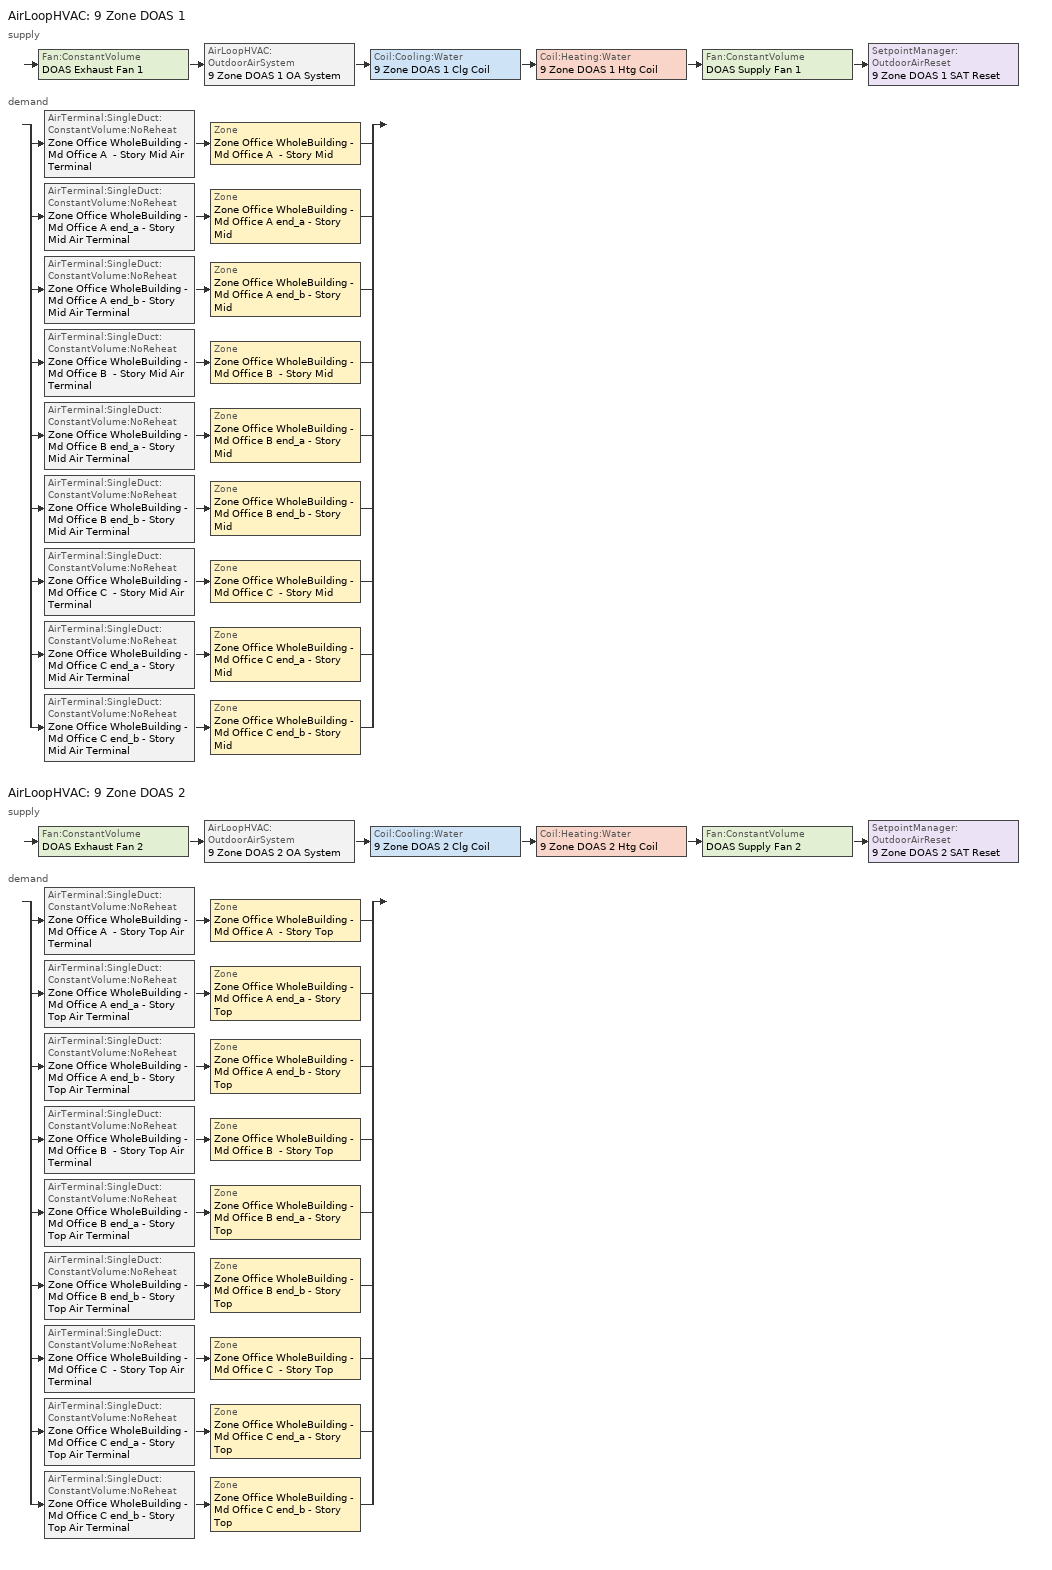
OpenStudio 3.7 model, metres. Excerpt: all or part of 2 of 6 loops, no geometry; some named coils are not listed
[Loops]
AirLoopHVAC '9 Zone DOAS 1'
 supply: Fan:ConstantVolume 'DOAS Exhaust Fan 1' > AirLoopHVAC:OutdoorAirSystem '9 Zone DOAS 1 OA System' > Coil:Cooling:Water '9 Zone DOAS 1 Clg Coil' > Coil:Heating:Water '9 Zone DOAS 1 Htg Coil' > Fan:ConstantVolume 'DOAS Supply Fan 1' > SetpointManager:OutdoorAirReset '9 Zone DOAS 1 SAT Reset'
 demand: split
  | AirTerminal:SingleDuct:ConstantVolume:NoReheat 'Zone Office WholeBuilding - Md Office A  - Story Mid Air Terminal' > Zone 'Zone Office WholeBuilding - Md Office A  - Story Mid'
  | AirTerminal:SingleDuct:ConstantVolume:NoReheat 'Zone Office WholeBuilding - Md Office A end_a - Story Mid Air Terminal' > Zone 'Zone Office WholeBuilding - Md Office A end_a - Story Mid'
  | AirTerminal:SingleDuct:ConstantVolume:NoReheat 'Zone Office WholeBuilding - Md Office A end_b - Story Mid Air Terminal' > Zone 'Zone Office WholeBuilding - Md Office A end_b - Story Mid'
  | AirTerminal:SingleDuct:ConstantVolume:NoReheat 'Zone Office WholeBuilding - Md Office B  - Story Mid Air Terminal' > Zone 'Zone Office WholeBuilding - Md Office B  - Story Mid'
  | AirTerminal:SingleDuct:ConstantVolume:NoReheat 'Zone Office WholeBuilding - Md Office B end_a - Story Mid Air Terminal' > Zone 'Zone Office WholeBuilding - Md Office B end_a - Story Mid'
  | AirTerminal:SingleDuct:ConstantVolume:NoReheat 'Zone Office WholeBuilding - Md Office B end_b - Story Mid Air Terminal' > Zone 'Zone Office WholeBuilding - Md Office B end_b - Story Mid'
  | AirTerminal:SingleDuct:ConstantVolume:NoReheat 'Zone Office WholeBuilding - Md Office C  - Story Mid Air Terminal' > Zone 'Zone Office WholeBuilding - Md Office C  - Story Mid'
  | AirTerminal:SingleDuct:ConstantVolume:NoReheat 'Zone Office WholeBuilding - Md Office C end_a - Story Mid Air Terminal' > Zone 'Zone Office WholeBuilding - Md Office C end_a - Story Mid'
  | AirTerminal:SingleDuct:ConstantVolume:NoReheat 'Zone Office WholeBuilding - Md Office C end_b - Story Mid Air Terminal' > Zone 'Zone Office WholeBuilding - Md Office C end_b - Story Mid'
AirLoopHVAC '9 Zone DOAS 2'
 supply: Fan:ConstantVolume 'DOAS Exhaust Fan 2' > AirLoopHVAC:OutdoorAirSystem '9 Zone DOAS 2 OA System' > Coil:Cooling:Water '9 Zone DOAS 2 Clg Coil' > Coil:Heating:Water '9 Zone DOAS 2 Htg Coil' > Fan:ConstantVolume 'DOAS Supply Fan 2' > SetpointManager:OutdoorAirReset '9 Zone DOAS 2 SAT Reset'
 demand: split
  | AirTerminal:SingleDuct:ConstantVolume:NoReheat 'Zone Office WholeBuilding - Md Office A  - Story Top Air Terminal' > Zone 'Zone Office WholeBuilding - Md Office A  - Story Top'
  | AirTerminal:SingleDuct:ConstantVolume:NoReheat 'Zone Office WholeBuilding - Md Office A end_a - Story Top Air Terminal' > Zone 'Zone Office WholeBuilding - Md Office A end_a - Story Top'
  | AirTerminal:SingleDuct:ConstantVolume:NoReheat 'Zone Office WholeBuilding - Md Office A end_b - Story Top Air Terminal' > Zone 'Zone Office WholeBuilding - Md Office A end_b - Story Top'
  | AirTerminal:SingleDuct:ConstantVolume:NoReheat 'Zone Office WholeBuilding - Md Office B  - Story Top Air Terminal' > Zone 'Zone Office WholeBuilding - Md Office B  - Story Top'
  | AirTerminal:SingleDuct:ConstantVolume:NoReheat 'Zone Office WholeBuilding - Md Office B end_a - Story Top Air Terminal' > Zone 'Zone Office WholeBuilding - Md Office B end_a - Story Top'
  | AirTerminal:SingleDuct:ConstantVolume:NoReheat 'Zone Office WholeBuilding - Md Office B end_b - Story Top Air Terminal' > Zone 'Zone Office WholeBuilding - Md Office B end_b - Story Top'
  | AirTerminal:SingleDuct:ConstantVolume:NoReheat 'Zone Office WholeBuilding - Md Office C  - Story Top Air Terminal' > Zone 'Zone Office WholeBuilding - Md Office C  - Story Top'
  | AirTerminal:SingleDuct:ConstantVolume:NoReheat 'Zone Office WholeBuilding - Md Office C end_a - Story Top Air Terminal' > Zone 'Zone Office WholeBuilding - Md Office C end_a - Story Top'
  | AirTerminal:SingleDuct:ConstantVolume:NoReheat 'Zone Office WholeBuilding - Md Office C end_b - Story Top Air Terminal' > Zone 'Zone Office WholeBuilding - Md Office C end_b - Story Top'
[Sizing:Zone] Zone Cooling Design Supply Air Temperature Input Method=SupplyAirTemperature; Zone Cooling Design Supply Air Temperature {C}=12.7778; Zone Cooling Design Supply Air Temperature Difference {deltaC}=11.11; Zone Heating Design Supply Air Temperature Input Method=SupplyAirTemperature; Zone Heating Design Supply Air Temperature {C}=40; Zone Heating Design Supply Air Temperature Difference {deltaC}=11.11; Zone Cooling Design Supply Air Humidity Ratio {kg-H2O/kg-air}=0.0085; Zone Heating Design Supply Air Humidity Ratio {kg-H2O/kg-air}=0.008; Cooling Design Air Flow Method=DesignDay; Heating Design Air Flow Method=DesignDay; Account for Dedicated Outdoor Air System=Yes; Dedicated Outdoor Air System Control Strategy=NeutralSupplyAir; Dedicated Outdoor Air Low Setpoint Temperature for Design {C}=15.556; Dedicated Outdoor Air High Setpoint Temperature for Design {C}=21.111; Zone Load Sizing Method=Sensible Load Only No Latent Load; Zone Latent Cooling Design Supply Air Humidity Ratio Input Method=HumidityRatioDifference; Zone Cooling Design Supply Air Humidity Ratio Difference {kgWater/kgDryAir}=0.005; Zone Latent Heating Design Supply Air Humidity Ratio Input Method=HumidityRatioDifference; Zone Humidification Design Supply Air Humidity Ratio Difference {kgWater/kgDryAir}=0.005
Zone Office WholeBuilding - Md Office A end_a - Story Mid; Zone Office WholeBuilding - Md Office B end_a - Story Mid; Zone Office WholeBuilding - Md Office C end_a - Story Mid; Zone Office WholeBuilding - Md Office A  - Story Mid; Zone Office WholeBuilding - Md Office B  - Story Mid; Zone Office WholeBuilding - Md Office C  - Story Mid; Zone Office WholeBuilding - Md Office A end_b - Story Mid; Zone Office WholeBuilding - Md Office B end_b - Story Mid; Zone Office WholeBuilding - Md Office C end_b - Story Mid; Zone Office WholeBuilding - Md Office A end_a - Story Top; Zone Office WholeBuilding - Md Office B end_a - Story Top; Zone Office WholeBuilding - Md Office C end_a - Story Top; Zone Office WholeBuilding - Md Office A  - Story Top; Zone Office WholeBuilding - Md Office B  - Story Top; Zone Office WholeBuilding - Md Office C  - Story Top; Zone Office WholeBuilding - Md Office A end_b - Story Top; Zone Office WholeBuilding - Md Office B end_b - Story Top; Zone Office WholeBuilding - Md Office C end_b - Story Top
[Zone equipment]
Zone Office WholeBuilding - Md Office A end_a - Story Mid: Zone Office WholeBuilding - Md Office A end_a - Story Mid Air Terminal, Zone Office WholeBuilding - Md Office A end_a - Story Mid FCU
Zone Office WholeBuilding - Md Office B end_a - Story Mid: Zone Office WholeBuilding - Md Office B end_a - Story Mid Air Terminal, Zone Office WholeBuilding - Md Office B end_a - Story Mid FCU
Zone Office WholeBuilding - Md Office C end_a - Story Mid: Zone Office WholeBuilding - Md Office C end_a - Story Mid Air Terminal, Zone Office WholeBuilding - Md Office C end_a - Story Mid FCU
Zone Office WholeBuilding - Md Office A  - Story Mid: Zone Office WholeBuilding - Md Office A  - Story Mid Air Terminal, Zone Office WholeBuilding - Md Office A  - Story Mid FCU
Zone Office WholeBuilding - Md Office B  - Story Mid: Zone Office WholeBuilding - Md Office B  - Story Mid Air Terminal, Zone Office WholeBuilding - Md Office B  - Story Mid FCU
Zone Office WholeBuilding - Md Office C  - Story Mid: Zone Office WholeBuilding - Md Office C  - Story Mid Air Terminal, Zone Office WholeBuilding - Md Office C  - Story Mid FCU
Zone Office WholeBuilding - Md Office A end_b - Story Mid: Zone Office WholeBuilding - Md Office A end_b - Story Mid Air Terminal, Zone Office WholeBuilding - Md Office A end_b - Story Mid FCU
Zone Office WholeBuilding - Md Office B end_b - Story Mid: Zone Office WholeBuilding - Md Office B end_b - Story Mid Air Terminal, Zone Office WholeBuilding - Md Office B end_b - Story Mid FCU
Zone Office WholeBuilding - Md Office C end_b - Story Mid: Zone Office WholeBuilding - Md Office C end_b - Story Mid Air Terminal, Zone Office WholeBuilding - Md Office C end_b - Story Mid FCU
Zone Office WholeBuilding - Md Office A end_a - Story Top: Zone Office WholeBuilding - Md Office A end_a - Story Top Air Terminal, Zone Office WholeBuilding - Md Office A end_a - Story Top FCU
Zone Office WholeBuilding - Md Office B end_a - Story Top: Zone Office WholeBuilding - Md Office B end_a - Story Top Air Terminal, Zone Office WholeBuilding - Md Office B end_a - Story Top FCU
Zone Office WholeBuilding - Md Office C end_a - Story Top: Zone Office WholeBuilding - Md Office C end_a - Story Top Air Terminal, Zone Office WholeBuilding - Md Office C end_a - Story Top FCU
Zone Office WholeBuilding - Md Office A  - Story Top: Zone Office WholeBuilding - Md Office A  - Story Top Air Terminal, Zone Office WholeBuilding - Md Office A  - Story Top FCU
Zone Office WholeBuilding - Md Office B  - Story Top: Zone Office WholeBuilding - Md Office B  - Story Top Air Terminal, Zone Office WholeBuilding - Md Office B  - Story Top FCU
Zone Office WholeBuilding - Md Office C  - Story Top: Zone Office WholeBuilding - Md Office C  - Story Top Air Terminal, Zone Office WholeBuilding - Md Office C  - Story Top FCU
Zone Office WholeBuilding - Md Office A end_b - Story Top: Zone Office WholeBuilding - Md Office A end_b - Story Top Air Terminal, Zone Office WholeBuilding - Md Office A end_b - Story Top FCU
Zone Office WholeBuilding - Md Office B end_b - Story Top: Zone Office WholeBuilding - Md Office B end_b - Story Top Air Terminal, Zone Office WholeBuilding - Md Office B end_b - Story Top FCU
Zone Office WholeBuilding - Md Office C end_b - Story Top: Zone Office WholeBuilding - Md Office C end_b - Story Top Air Terminal, Zone Office WholeBuilding - Md Office C end_b - Story Top FCU
[AirLoopHVAC] Design Supply Air Flow Rate {m3/s}=0.589934; Design Return Air Flow Fraction of Supply Air Flow=1
Name | Availability Schedule
9 Zone DOAS 1 | 9 Zone DOAS 1 Occ Sch
9 Zone DOAS 2 | 9 Zone DOAS 2 Occ Sch
[Sizing:System] Type of Load to Size On=VentilationRequirement; Design Outdoor Air Flow Rate {m3/s}=0.589934; Central Heating Maximum System Air Flow Ratio=1; Preheat Design Temperature {C}=7; Preheat Design Humidity Ratio {kg-H2O/kg-Air}=0.008; Precool Design Temperature {C}=12.8; Precool Design Humidity Ratio {kg-H2O/kg-Air}=0.008; Central Cooling Design Supply Air Temperature {C}=15.5556; Central Heating Design Supply Air Temperature {C}=21.1111; Sizing Option=Coincident; 100% Outdoor Air in Cooling=Yes; 100% Outdoor Air in Heating=Yes; Central Cooling Design Supply Air Humidity Ratio {kg-H2O/kg-Air}=0.0085; System Outdoor Air Method=ZoneSum; Zone Maximum Outdoor Air Fraction=1; Cooling Supply Air Flow Rate Per Floor Area {m3/s-m2}=0.00996765; Cooling Fraction of Autosized Cooling Supply Air Flow Rate=1; Cooling Supply Air Flow Rate Per Unit Cooling Capacity {m3/s-W}=3.94755e-05; Heating Supply Air Flow Rate Per Floor Area {m3/s-m2}=0.00996765; Heating Fraction of Autosized Heating Supply Air Flow Rate=1; Heating Fraction of Autosized Cooling Supply Air Flow Rate=1; Heating Supply Air Flow Rate Per Unit Heating Capacity {m3/s-W}=3.15882e-05; Cooling Design Capacity Method=CoolingDesignCapacity; Cooling Design Capacity Per Floor Area {W/m2}=234.7; Fraction of Autosized Cooling Design Capacity=1; Heating Design Capacity Method=HeatingDesignCapacity; Heating Design Capacity {W}=19197.6; Heating Design Capacity Per Floor Area {W/m2}=157; Fraction of Autosized Heating Design Capacity=1; Central Cooling Capacity Control Method=OnOff; Occupant Diversity=1
Name | Cooling Design Capacity {W}
9 Zone DOAS 1 | 15189.6
9 Zone DOAS 2 | 15411.5
[Fan:ConstantVolume] Availability Schedule=Always On Discrete; Fan Total Efficiency=0.53625; Pressure Rise {Pa}=622.722; Maximum Flow Rate {m3/s}=0.589934; Motor Efficiency=0.825; Motor In Airstream Fraction=1
DOAS Supply Fan 1; DOAS Exhaust Fan 1; DOAS Supply Fan 2; DOAS Exhaust Fan 2
[Controller:OutdoorAir] Minimum Outdoor Air Flow Rate {m3/s}=0.589934; Maximum Outdoor Air Flow Rate {m3/s}=0.589934; Economizer Control Type=NoEconomizer; Economizer Control Action Type=ModulateFlow; Economizer Maximum Limit Dry-Bulb Temperature {C}=12.7778; Lockout Type=LockoutWithHeating; Minimum Limit Type=FixedMinimum; Minimum Outdoor Air Schedule=Always On Discrete; Minimum Fraction of Outdoor Air Schedule=Always On Discrete; High Humidity Control=No; Heat Recovery Bypass Control Type=BypassWhenWithinEconomizerLimits; Economizer Operation Staging=InterlockedWithMechanicalCooling
Name | Controller Mechanical Ventilation
9 Zone DOAS 1 Outdoor Air Controller | 9 Zone DOAS 1 Mechanical Ventilation Controller
9 Zone DOAS 2 Outdoor Air Controller | 9 Zone DOAS 2 Mechanical Ventilation Controller
[Controller:MechanicalVentilation] Availability Schedule=Always On Discrete; System Outdoor Air Method=ZoneSum
9 Zone DOAS 1 Mechanical Ventilation Controller; 9 Zone DOAS 2 Mechanical Ventilation Controller
[AirLoopHVAC:OutdoorAirSystem]
Name | Controller
9 Zone DOAS 1 OA System | 9 Zone DOAS 1 Outdoor Air Controller
9 Zone DOAS 2 OA System | 9 Zone DOAS 2 Outdoor Air Controller
[SetpointManager:OutdoorAirReset] Control Variable=Temperature; Setpoint at Outdoor Low Temperature {C}=21.1111; Outdoor Low Temperature {C}=12.7778; Setpoint at Outdoor High Temperature {C}=15.5556; Outdoor High Temperature {C}=21.1111
Name | Setpoint Node or NodeList
9 Zone DOAS 1 SAT Reset | 9 Zone DOAS 1 Supply Outlet Node
9 Zone DOAS 2 SAT Reset | 9 Zone DOAS 2 Supply Outlet Node
[AirTerminal:SingleDuct:ConstantVolume:NoReheat] Availability Schedule=Always On Discrete
Name | Maximum Air Flow Rate {m3/s}
Zone Office WholeBuilding - Md Office A  - Story Mid Air Terminal; Zone Office WholeBuilding - Md Office C  - Story Mid Air Terminal; Zone Office WholeBuilding - Md Office A  - Story Top Air Terminal; Zone Office WholeBuilding - Md Office C  - Story Top Air Terminal | 0.115851
Zone Office WholeBuilding - Md Office A end_a - Story Mid Air Terminal; Zone Office WholeBuilding - Md Office A end_b - Story Mid Air Terminal; Zone Office WholeBuilding - Md Office C end_a - Story Mid Air Terminal; Zone Office WholeBuilding - Md Office C end_b - Story Mid Air Terminal; Zone Office WholeBuilding - Md Office A end_a - Story Top Air Terminal; Zone Office WholeBuilding - Md Office A end_b - Story Top Air Terminal; Zone Office WholeBuilding - Md Office C end_a - Story Top Air Terminal; Zone Office WholeBuilding - Md Office C end_b - Story Top Air Terminal | 0.0106188
Zone Office WholeBuilding - Md Office B  - Story Mid Air Terminal; Zone Office WholeBuilding - Md Office B  - Story Top Air Terminal | 0.266841
Zone Office WholeBuilding - Md Office B end_a - Story Mid Air Terminal; Zone Office WholeBuilding - Md Office B end_b - Story Mid Air Terminal; Zone Office WholeBuilding - Md Office B end_a - Story Top Air Terminal; Zone Office WholeBuilding - Md Office B end_b - Story Top Air Terminal | 0.0244585
[Schedule:Ruleset]
Name | Default Day Schedule | Summer Design Day Schedule | Winter Design Day Schedule
9 Zone DOAS 1 Occ Sch | 9 Zone DOAS 1 Occ Sch Default | 9 Zone DOAS 1 Occ Sch Summer Design Day | 9 Zone DOAS 1 Occ Sch Winter Design Day
9 Zone DOAS 2 Occ Sch | 9 Zone DOAS 2 Occ Sch Default | 9 Zone DOAS 2 Occ Sch Summer Design Day | 9 Zone DOAS 2 Occ Sch Winter Design Day
[Schedule:Day]
9 Zone DOAS 1 Occ Sch Default; 9 Zone DOAS 2 Occ Sch Default: 6, 30, 0, 15, 45, 1, 24, 0, 0
9 Zone DOAS 1 Occ Sch Winter Design Day; 9 Zone DOAS 1 Occ Sch Summer Design Day; 9 Zone DOAS 2 Occ Sch Winter Design Day; 9 Zone DOAS 2 Occ Sch Summer Design Day: 24, 0, 1
9 Zone DOAS 1 Occ Sch Saturday; 9 Zone DOAS 2 Occ Sch Saturday: 9, 0, 0, 19, 37, 1, 24, 0, 0
9 Zone DOAS 1 Occ Sch Sunday; 9 Zone DOAS 2 Occ Sch Sunday: 24, 0, 0
[Schedule:Rule] Date Specification Type=DateRange; Start Month=1; Start Day=1; End Month=12; End Day=31
Name | Schedule Ruleset | Rule Order | Day Schedule | Apply Saturday | Apply Sunday
9 Zone DOAS 1 Occ Sch Saturday Rule | 9 Zone DOAS 1 Occ Sch | 1 | 9 Zone DOAS 1 Occ Sch Saturday | Yes
9 Zone DOAS 1 Occ Sch Sunday Rule | 9 Zone DOAS 1 Occ Sch | 0 | 9 Zone DOAS 1 Occ Sch Sunday |  | Yes
9 Zone DOAS 2 Occ Sch Saturday Rule | 9 Zone DOAS 2 Occ Sch | 1 | 9 Zone DOAS 2 Occ Sch Saturday | Yes
9 Zone DOAS 2 Occ Sch Sunday Rule | 9 Zone DOAS 2 Occ Sch | 0 | 9 Zone DOAS 2 Occ Sch Sunday |  | Yes
[Schedule:Constant]
Always On Discrete: Value=1
